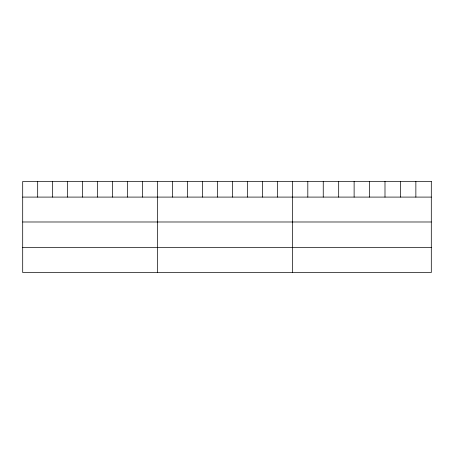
<?xml version="1.0" encoding="UTF-8"?>
<svg xmlns="http://www.w3.org/2000/svg" width="454" height="454" viewBox="0 0 454 454"><rect width="100%" height="100%" fill="white"/><g stroke="black" fill="none" stroke-linecap="round" stroke-linejoin="round"><path stroke-width="0.68" d="M22.7 197.093L431.3 197.093M22.7 221.989L431.3 221.989M22.7 247.64L431.3 247.64M415.864 181.464L415.864 197.093M400.428 181.464L400.428 197.093M384.992 181.464L384.992 197.093M369.556 181.464L369.556 197.093M354.12 181.464L354.12 197.093M338.684 181.464L338.684 197.093M323.248 181.464L323.248 197.093M307.812 181.464L307.812 197.093M292.376 181.464L292.376 272.536M277.394 181.464L277.394 197.093M262.412 181.464L262.412 197.093M247.43 181.464L247.43 197.093M232.448 181.464L232.448 197.093M217.466 181.464L217.466 197.093M202.484 181.464L202.484 197.093M187.502 181.464L187.502 197.093M172.52 181.464L172.52 197.093M157.538 181.464L157.538 272.536M142.556 181.464L142.556 197.093M127.574 181.464L127.574 197.093M112.592 181.464L112.592 197.093M97.61 181.464L97.61 197.093M82.628 181.464L82.628 197.093M67.646 181.464L67.646 197.093M52.664 181.464L52.664 197.093M37.682 181.464L37.682 197.093M431.3 181.464L22.7 181.464L22.7 272.536L431.3 272.536L431.3 181.464"/></g></svg>
